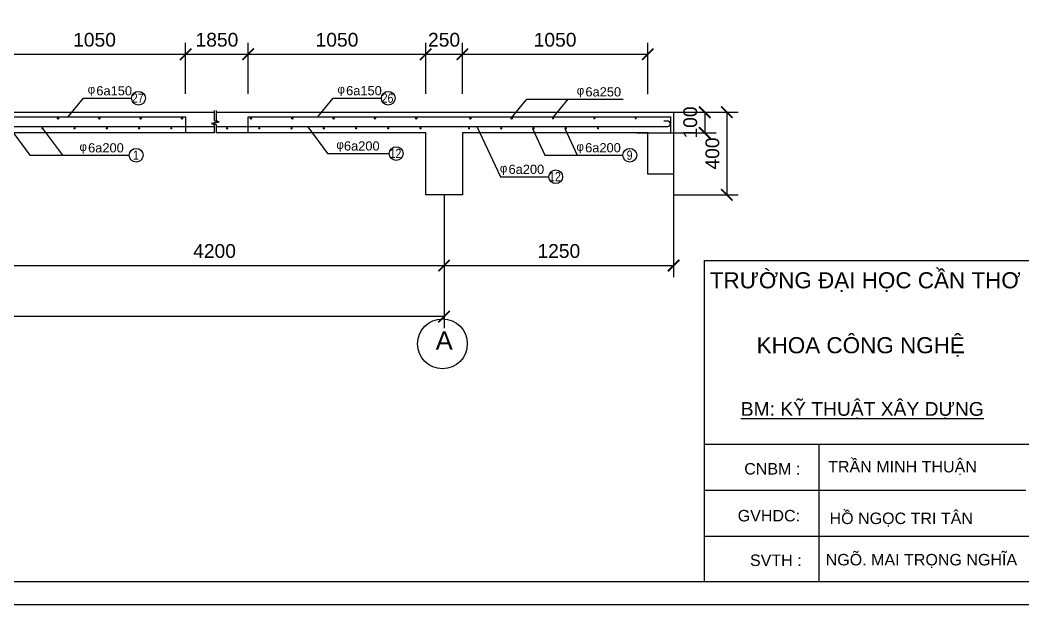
# Model space of a CAD drawing. Extents: x -103300 to -22645, y -943 to 55291.
# Drawn here: x -56054 to -34208, y -943 to 11791 of the extents above; entities that cross this region are included whole.
import ezdxf

# ---------------------------------------------------------------- set-up
doc = ezdxf.new("R2010")
doc.units = 0
doc.header["$LTSCALE"] = 40
doc.layers.get('0').update_dxf_attribs({"linetype": 'CONTINUOUS'})
doc.layers.get('DEFPOINTS').update_dxf_attribs({"linetype": 'CONTINUOUS'})
for name, color, linetype in [('BAO', 3, 'CONTINUOUS'), ('KTHUOT', 6, 'CONTINUOUS'), ('MANH', 2, 'CONTINUOUS'), ('TEXT', 7, 'CONTINUOUS'), ('THEP', 1, 'CONTINUOUS')]:
    doc.layers.add(name, color=color, linetype=linetype)
doc.styles.add('DIM-NEW', font='VHELVCN.TTF')
doc.styles.add('VNI-HELVE', font='VHELVEN.TTF')
doc.styles.add('VNI-TIMES', font='VTIMESN.TTF')
doc.dimstyles.new('D1', dxfattribs={"dimscale": 0, "dimtxt": 300, "dimasz": 250, "dimexe": 250, "dimexo": 0, "dimgap": 160, "dimtad": 1, "dimdec": 0, "dimdsep": 46, "dimtxsty": 'VNI-HELVE', "dimblk1": 'ARCHTICK', "dimblk2": 'ARCHTICK', "dimsah": 1, "dimcen": 2.5, "dimclrd": 6, "dimclre": 6, "dimclrt": 6, "dimadec": 0, "dimazin": 0, "dimtfac": 1, "dimtdec": 0, "dimtmove": 0, "dimatfit": 3, "dimldrblk": 'ARCHTICK', "dimfxl": 0, "dimtolj": 1, "dimtzin": 0, "dimarcsym": 0})

# ---------------------------------------------------------------- blocks, each defined once
blk = doc.blocks.new('_ARCHTICK')
at = {"color": 0, "linetype": 'ByBlock', "const_width": 0.15}
blk.add_lwpolyline([(-0.5, -0.5), (0.5, 0.5)], dxfattribs=at)
blk = doc.blocks.new('*D522')
at = {"layer": 'DEFPOINTS', "color": 0, "linetype": 'Continuous'}
for p in [(-96818, 7986), (-46818, 7986), (-96818, 5334)]:
    blk.add_point(p, dxfattribs=at)
at = {"layer": 'KTHUOT', "color": 6, "linetype": 'Continuous', "lineweight": -2}
for p, q in [((-96818, 7986), (-96818, 5084)), ((-46818, 7986), (-46818, 5084)), ((-46818, 5334), (-96818, 5334))]:
    blk.add_line(p, q, dxfattribs=at)
at = {"layer": 'KTHUOT', "color": 6, "linetype": 'Continuous', "lineweight": -2, "xscale": 250, "yscale": 250, "zscale": 250, "rotation": 180}
blk.add_blockref('_ARCHTICK', (-96818, 5334), dxfattribs=at)
at = {"layer": 'KTHUOT', "color": 6, "linetype": 'Continuous', "lineweight": -2, "xscale": 250, "yscale": 250, "zscale": 250}
blk.add_blockref('_ARCHTICK', (-46818, 5334), dxfattribs=at)
at = {"layer": 'KTHUOT', "color": 6, "linetype": 'Continuous', "insert": (-71818, 5648), "char_height": 300, "attachment_point": 5, "style": 'VNI-HELVE'}
blk.add_mtext('\\A1;20800', dxfattribs=at)
blk = doc.blocks.new('*D520')
at = {"layer": 'DEFPOINTS', "color": 0}
for p in [(-56818, 7986), (-46818, 7986), (-46818, 6446)]:
    blk.add_point(p, dxfattribs=at)
at = {"layer": 'KTHUOT', "color": 6, "lineweight": -2}
for p, q in [((-56818, 7986), (-56818, 6196)), ((-46818, 7986), (-46818, 6196)), ((-56818, 6446), (-46818, 6446))]:
    blk.add_line(p, q, dxfattribs=at)
at = {"layer": 'KTHUOT', "color": 6, "lineweight": -2, "xscale": 250, "yscale": 250, "zscale": 250, "rotation": 180}
blk.add_blockref('_ARCHTICK', (-56818, 6446), dxfattribs=at)
at = {"layer": 'KTHUOT', "color": 6, "lineweight": -2, "xscale": 250, "yscale": 250, "zscale": 250}
blk.add_blockref('_ARCHTICK', (-46818, 6446), dxfattribs=at)
at = {"layer": 'KTHUOT', "color": 6, "insert": (-51818, 6761), "char_height": 300, "attachment_point": 5, "style": 'VNI-HELVE'}
blk.add_mtext('\\A1;4200', dxfattribs=at)
blk = doc.blocks.new('*D521')
at = {"layer": 'DEFPOINTS', "color": 0}
for p in [(-41818, 8556), (-46818, 7986), (-41818, 6446)]:
    blk.add_point(p, dxfattribs=at)
at = {"layer": 'KTHUOT', "color": 6, "lineweight": -2}
for p, q in [((-41818, 8556), (-41818, 6196)), ((-46818, 7986), (-46818, 6196)), ((-46818, 6446), (-41818, 6446))]:
    blk.add_line(p, q, dxfattribs=at)
at = {"layer": 'KTHUOT', "color": 6, "lineweight": -2, "xscale": 250, "yscale": 250, "zscale": 250, "rotation": 180}
blk.add_blockref('_ARCHTICK', (-46818, 6446), dxfattribs=at)
at = {"layer": 'KTHUOT', "color": 6, "lineweight": -2, "xscale": 250, "yscale": 250, "zscale": 250}
blk.add_blockref('_ARCHTICK', (-41818, 6446), dxfattribs=at)
at = {"layer": 'KTHUOT', "color": 6, "insert": (-44318, 6761), "char_height": 300, "attachment_point": 5, "style": 'VNI-HELVE'}
blk.add_mtext('\\A1;1250', dxfattribs=at)
blk = doc.blocks.new('*D524')
at = {"layer": 'DEFPOINTS', "color": 0, "linetype": 'Continuous'}
for p in [(-41818, 9786), (-41818, 7986), (-40658, 7986)]:
    blk.add_point(p, dxfattribs=at)
at = {"layer": 'KTHUOT', "color": 6, "linetype": 'Continuous', "lineweight": -2}
for p, q in [((-41818, 9786), (-40408, 9786)), ((-40658, 9786), (-40658, 7986)), ((-41818, 7986), (-40408, 7986))]:
    blk.add_line(p, q, dxfattribs=at)
at = {"layer": 'KTHUOT', "color": 6, "linetype": 'Continuous', "lineweight": -2, "xscale": 250, "yscale": 250, "zscale": 250}
for p, rotation in [((-40658, 9786), 90), ((-40658, 7986), 270)]:
    blk.add_blockref('_ARCHTICK', p, dxfattribs=dict(at, rotation=rotation))
at = {"layer": 'KTHUOT', "color": 6, "linetype": 'Continuous', "insert": (-40972, 8886), "char_height": 300, "attachment_point": 5, "rotation": 90, "style": 'VNI-HELVE'}
blk.add_mtext('\\A1;400', dxfattribs=at)
blk = doc.blocks.new('*D523')
at = {"layer": 'DEFPOINTS', "color": 0, "linetype": 'Continuous'}
for p in [(-41818, 9786), (-42618, 9336), (-41140, 9336)]:
    blk.add_point(p, dxfattribs=at)
at = {"layer": 'KTHUOT', "color": 6, "linetype": 'Continuous', "lineweight": -2}
for p, q in [((-41818, 9786), (-40890, 9786)), ((-41140, 9786), (-41140, 9336)), ((-42618, 9336), (-40890, 9336))]:
    blk.add_line(p, q, dxfattribs=at)
at = {"layer": 'KTHUOT', "color": 6, "linetype": 'Continuous', "lineweight": -2, "xscale": 250, "yscale": 250, "zscale": 250}
for p, rotation in [((-41140, 9786), 90), ((-41140, 9336), 270)]:
    blk.add_blockref('_ARCHTICK', p, dxfattribs=dict(at, rotation=rotation))
at = {"layer": 'KTHUOT', "color": 6, "linetype": 'Continuous', "insert": (-41454, 9561), "char_height": 300, "attachment_point": 5, "rotation": 90, "style": 'VNI-HELVE'}
blk.add_mtext('\\A1;100', dxfattribs=at)
blk = doc.blocks.new('*D584')
at = {"layer": 'DEFPOINTS', "color": 0, "linetype": 'Continuous'}
for p in [(-52447, 11047), (-56418, 10188), (-52447, 10188)]:
    blk.add_point(p, dxfattribs=at)
at = {"layer": 'KTHUOT', "color": 6, "linetype": 'Continuous', "lineweight": -2}
for p, q in [((-56418, 10188), (-56418, 11297)), ((-52447, 10188), (-52447, 11297)), ((-56418, 11047), (-52447, 11047))]:
    blk.add_line(p, q, dxfattribs=at)
at = {"layer": 'KTHUOT', "color": 6, "linetype": 'Continuous', "lineweight": -2, "xscale": 250, "yscale": 250, "zscale": 250, "rotation": 180}
blk.add_blockref('_ARCHTICK', (-56418, 11047), dxfattribs=at)
at = {"layer": 'KTHUOT', "color": 6, "linetype": 'Continuous', "lineweight": -2, "xscale": 250, "yscale": 250, "zscale": 250}
blk.add_blockref('_ARCHTICK', (-52447, 11047), dxfattribs=at)
at = {"layer": 'KTHUOT', "color": 6, "linetype": 'Continuous', "insert": (-54432, 11361), "char_height": 300, "attachment_point": 5, "style": 'VNI-HELVE'}
blk.add_mtext('\\A1;1050', dxfattribs=at)
blk = doc.blocks.new('*D585')
at = {"layer": 'DEFPOINTS', "color": 0, "linetype": 'Continuous'}
for p in [(-51085, 11047), (-52447, 10188), (-51085, 10188)]:
    blk.add_point(p, dxfattribs=at)
at = {"layer": 'KTHUOT', "color": 6, "linetype": 'Continuous', "lineweight": -2}
for p, q in [((-52447, 10188), (-52447, 11297)), ((-51085, 10188), (-51085, 11297)), ((-52447, 11047), (-51085, 11047))]:
    blk.add_line(p, q, dxfattribs=at)
at = {"layer": 'KTHUOT', "color": 6, "linetype": 'Continuous', "lineweight": -2, "xscale": 250, "yscale": 250, "zscale": 250, "rotation": 180}
blk.add_blockref('_ARCHTICK', (-52447, 11047), dxfattribs=at)
at = {"layer": 'KTHUOT', "color": 6, "linetype": 'Continuous', "lineweight": -2, "xscale": 250, "yscale": 250, "zscale": 250}
blk.add_blockref('_ARCHTICK', (-51085, 11047), dxfattribs=at)
at = {"layer": 'KTHUOT', "color": 6, "linetype": 'Continuous', "insert": (-51766, 11361), "char_height": 300, "attachment_point": 5, "style": 'VNI-HELVE'}
blk.add_mtext('\\A1;1850', dxfattribs=at)
blk = doc.blocks.new('*D586')
at = {"layer": 'DEFPOINTS', "color": 0}
for p in [(-47218, 11047), (-51085, 10188), (-47218, 10188)]:
    blk.add_point(p, dxfattribs=at)
at = {"layer": 'KTHUOT', "color": 6, "lineweight": -2}
for p, q in [((-51085, 10188), (-51085, 11297)), ((-47218, 10188), (-47218, 11297)), ((-51085, 11047), (-47218, 11047))]:
    blk.add_line(p, q, dxfattribs=at)
at = {"layer": 'KTHUOT', "color": 6, "lineweight": -2, "xscale": 250, "yscale": 250, "zscale": 250, "rotation": 180}
blk.add_blockref('_ARCHTICK', (-51085, 11047), dxfattribs=at)
at = {"layer": 'KTHUOT', "color": 6, "lineweight": -2, "xscale": 250, "yscale": 250, "zscale": 250}
blk.add_blockref('_ARCHTICK', (-47218, 11047), dxfattribs=at)
at = {"layer": 'KTHUOT', "color": 6, "insert": (-49151, 11361), "char_height": 300, "attachment_point": 5, "style": 'VNI-HELVE'}
blk.add_mtext('\\A1;1050', dxfattribs=at)
blk = doc.blocks.new('*D587')
at = {"layer": 'DEFPOINTS', "color": 0}
for p in [(-46418, 11047), (-47218, 10188), (-46418, 10188)]:
    blk.add_point(p, dxfattribs=at)
at = {"layer": 'KTHUOT', "color": 6, "lineweight": -2}
for p, q in [((-47218, 10188), (-47218, 11297)), ((-46418, 10188), (-46418, 11297)), ((-47218, 11047), (-46418, 11047))]:
    blk.add_line(p, q, dxfattribs=at)
at = {"layer": 'KTHUOT', "color": 6, "lineweight": -2, "xscale": 250, "yscale": 250, "zscale": 250, "rotation": 180}
blk.add_blockref('_ARCHTICK', (-47218, 11047), dxfattribs=at)
at = {"layer": 'KTHUOT', "color": 6, "lineweight": -2, "xscale": 250, "yscale": 250, "zscale": 250}
blk.add_blockref('_ARCHTICK', (-46418, 11047), dxfattribs=at)
at = {"layer": 'KTHUOT', "color": 6, "insert": (-46818, 11361), "char_height": 300, "attachment_point": 5, "style": 'VNI-HELVE'}
blk.add_mtext('\\A1;250', dxfattribs=at)
blk = doc.blocks.new('*D588')
at = {"layer": 'DEFPOINTS', "color": 0, "linetype": 'Continuous'}
for p in [(-42381, 11047), (-46418, 10188), (-42381, 10181)]:
    blk.add_point(p, dxfattribs=at)
at = {"layer": 'KTHUOT', "color": 6, "linetype": 'Continuous', "lineweight": -2}
for p, q in [((-46418, 10188), (-46418, 11297)), ((-42381, 10181), (-42381, 11297)), ((-46418, 11047), (-42381, 11047))]:
    blk.add_line(p, q, dxfattribs=at)
at = {"layer": 'KTHUOT', "color": 6, "linetype": 'Continuous', "lineweight": -2, "xscale": 250, "yscale": 250, "zscale": 250, "rotation": 180}
blk.add_blockref('_ARCHTICK', (-46418, 11047), dxfattribs=at)
at = {"layer": 'KTHUOT', "color": 6, "linetype": 'Continuous', "lineweight": -2, "xscale": 250, "yscale": 250, "zscale": 250}
blk.add_blockref('_ARCHTICK', (-42381, 11047), dxfattribs=at)
at = {"layer": 'KTHUOT', "color": 6, "linetype": 'Continuous', "insert": (-44400, 11361), "char_height": 300, "attachment_point": 5, "style": 'VNI-HELVE'}
blk.add_mtext('\\A1;1050', dxfattribs=at)

msp = doc.modelspace()

# ---------------------------------------------------------------- linework, layer by layer
at = {"layer": 'BAO', "linetype": 'Continuous'}
for p, q in [((-61938.3, 9786.5), (-51828.3, 9786.5)), ((-51781.8, 9786.5), (-41817.9, 9786.5)), ((-41817.9, 9786.5), (-41817.9, 8436.4)), ((-56417.9, 9343.8), (-51825.5, 9343.8)), ((-51779, 9343.8), (-47217.9, 9343.8)), ((-47217.9, 7986.4), (-47217.9, 9343.8)), ((-46417.9, 9343.8), (-42381.2, 9343.8)), ((-46417.9, 9343.8), (-46417.9, 7986.4)), ((-42381.2, 8436.4), (-42381.2, 9343.8)), ((-41817.9, 8436.4), (-42381.2, 8436.4)), ((-46417.9, 7986.4), (-47217.9, 7986.4))]:
    msp.add_line(p, q, dxfattribs=at)
at = {"layer": 'BAO'}
for p, q in [((-41145, 2556.6), (-23145, 2556.6)), ((-38645, -443.4), (-38645, 2556.6)), ((-41145, 1556.6), (-34145, 1556.6)), ((-41145, 556.6), (-23145, 556.6))]:
    msp.add_line(p, q, dxfattribs=at)
at = {"layer": 'BAO', "color": 3, "linetype": 'Continuous'}
for points in [[(-22645, -943.4), (-103300.5, -943.4), (-103300.5, 55290.9), (-22645, 55290.9)], [(-23145, -443.4), (-102800.5, -443.4), (-102800.5, 54790.9), (-23145, 54790.9)]]:
    msp.add_lwpolyline(points, close=True, dxfattribs=at)
at = {"layer": 'BAO', "linetype": 'Continuous'}
for points in [[(-51828.3, 9823.5), (-51828.3, 9615.4), (-51760.4, 9570.3), (-51887.5, 9536.2), (-51825.5, 9520.8), (-51825.5, 9334.9)], [(-51781.8, 9823.5), (-51781.8, 9615.4), (-51713.9, 9570.3), (-51841, 9536.2), (-51779, 9520.8), (-51779, 9334.9)]]:
    msp.add_lwpolyline(points, dxfattribs=at)
at = {"layer": 'BAO'}
msp.add_lwpolyline([(-23145, -443.4), (-41145, -443.4), (-41145, 6556.6), (-23145, 6556.6)], close=True, dxfattribs=at)
at = {"layer": 'BAO', "color": 3, "linetype": 'Continuous'}
msp.add_circle((-46852.8, 4741.6), 541.1, dxfattribs=at)
at = {"layer": 'KTHUOT', "color": 6, "linetype": 'Continuous'}
for centre in [(-53474.3, 10089.4), (-48033.5, 10089.4), (-53525.1, 8848.2), (-47860.4, 8884.3), (-42772.1, 8848.2), (-44385.8, 8380.9)]:
    msp.add_circle(centre, 150, dxfattribs=at)
at = {"layer": 'MANH', "color": 2, "linetype": 'Continuous'}
for p, q in [((-55009.7, 9685), (-54674.7, 10089.4)), ((-54674.7, 10089.4), (-53624.3, 10089.4)), ((-49568.9, 9687.3), (-49233.9, 10091.7)), ((-49233.9, 10091.7), (-48183.5, 10091.7)), ((-45352.5, 9661.9), (-45017.5, 10066.3)), ((-45017.5, 10066.3), (-42916.7, 10066.3)), ((-44451.9, 9661.9), (-44116.9, 10066.3)), ((-56268.9, 9427.2), (-55838.1, 8848.2)), ((-55563.5, 9427.2), (-55132.7, 8848.2)), ((-49788.8, 9463.4), (-49358, 8884.3)), ((-46104.2, 9474.5), (-45586.2, 8380.9)), ((-44893.4, 9429.5), (-44623.6, 8850.4)), ((-44188, 9429.5), (-43918.3, 8850.4)), ((-55838.1, 8848.2), (-53675.1, 8848.2)), ((-49358, 8884.3), (-48010.4, 8884.3)), ((-44623.6, 8850.4), (-42922.1, 8850.4)), ((-45586.2, 8380.9), (-44535.8, 8380.9))]:
    msp.add_line(p, q, dxfattribs=at)
at = {"layer": 'THEP'}
msp.add_line((-41877.8, 9347.8), (-41877.8, 9687.3), dxfattribs=at)
for points in [[(-61237.5, 9343.8), (-61237.5, 9685), (-52446.8, 9685), (-52446.8, 9343.8)], [(-51085, 9343.8), (-51085, 9687.3), (-41877.8, 9687.3)], [(-61935.4, 9474.5), (-51825.5, 9474.5)], [(-51779, 9474.5), (-46721.7, 9474.5)], [(-46721.7, 9474.5), (-41946.3, 9474.5)]]:
    msp.add_lwpolyline(points, dxfattribs=at)
at = {"layer": 'THEP', "color": 1, "linetype": 'Continuous', "const_width": 30}
for points in [[(-55239.8, 9655.2, 1), (-55209.8, 9655.2, 1)], [(-54339.8, 9655.2, 1), (-54309.8, 9655.2, 1)], [(-53439.8, 9655.2, 1), (-53409.8, 9655.2, 1)], [(-52539.8, 9655.2, 1), (-52509.8, 9655.2, 1)], [(-51040.1, 9655.2, 1), (-51010.1, 9655.2, 1)], [(-50140.1, 9655.2, 1), (-50110.1, 9655.2, 1)], [(-49240.1, 9655.2, 1), (-49210.1, 9655.2, 1)], [(-48340.1, 9655.2, 1), (-48310.1, 9655.2, 1)], [(-47440.1, 9655.2, 1), (-47410.1, 9655.2, 1)], [(-46258.8, 9655.2, 1), (-46228.8, 9655.2, 1)], [(-45358.8, 9655.2, 1), (-45328.8, 9655.2, 1)]]:
    msp.add_lwpolyline(points, format="xyb", close=True, dxfattribs=at)
at = {"layer": 'THEP', "const_width": 25}
for points in [[(-55237.3, 9655.2, 1), (-55212.3, 9655.2, 1)], [(-54337.3, 9655.2, 1), (-54312.3, 9655.2, 1)], [(-53437.3, 9655.2, 1), (-53412.3, 9655.2, 1)], [(-52537.3, 9655.2, 1), (-52512.3, 9655.2, 1)], [(-51037.6, 9655.2, 1), (-51012.6, 9655.2, 1)], [(-50137.6, 9655.2, 1), (-50112.6, 9655.2, 1)], [(-49237.6, 9655.2, 1), (-49212.6, 9655.2, 1)], [(-48337.6, 9655.2, 1), (-48312.6, 9655.2, 1)], [(-47437.6, 9655.2, 1), (-47412.6, 9655.2, 1)], [(-46256.3, 9655.2, 1), (-46231.3, 9655.2, 1)], [(-45356.3, 9655.2, 1), (-45331.3, 9655.2, 1)], [(-44456.3, 9655.2, 1), (-44431.3, 9655.2, 1)], [(-43556.3, 9655.2, 1), (-43531.3, 9655.2, 1)], [(-42656.3, 9655.2, 1), (-42631.3, 9655.2, 1)], [(-55580.7, 9433.5, 1), (-55555.7, 9433.5, 1)], [(-54878.3, 9433.5, 1), (-54853.3, 9433.5, 1)], [(-54175.9, 9433.5, 1), (-54150.9, 9433.5, 1)], [(-53473.4, 9433.8, 1), (-53448.4, 9433.8, 1)], [(-52771, 9434.1, 1), (-52746, 9434.1, 1)], [(-51557.6, 9433.5, 1), (-51532.6, 9433.5, 1)], [(-50855.2, 9433.5, 1), (-50830.2, 9433.5, 1)], [(-50152.7, 9433.5, 1), (-50127.7, 9433.5, 1)], [(-49450.3, 9433.5, 1), (-49425.3, 9433.5, 1)], [(-48747.9, 9433.8, 1), (-48722.9, 9433.8, 1)], [(-48045.5, 9434.1, 1), (-48020.5, 9434.1, 1)], [(-47343, 9434.3, 1), (-47318, 9434.3, 1)], [(-46287.5, 9433.5, 1), (-46262.5, 9433.5, 1)], [(-45585.1, 9433.5, 1), (-45560.1, 9433.5, 1)], [(-44882.7, 9433.8, 1), (-44857.7, 9433.8, 1)], [(-44180.3, 9434.1, 1), (-44155.3, 9434.1, 1)], [(-43477.8, 9434.3, 1), (-43452.8, 9434.3, 1)]]:
    msp.add_lwpolyline(points, format="xyb", close=True, dxfattribs=at)
at = {"layer": 'THEP', "color": 1, "linetype": 'Continuous'}
msp.add_lwpolyline([(-41946.3, 9474.5), (-41946.3, 9474.5, 1), (-41946.3, 9592.7), (-42033.2, 9592.7)], format="xyb", dxfattribs=at)

# ---------------------------------------------------------------- texts
at = {"layer": 'TEXT'}
for s, height, style, p in [('27', 200, 'DIM-NEW', (-53617.5, 9991.3)), ('26', 200, 'DIM-NEW', (-48176.6, 9991.3)), ('12', 200, 'DIM-NEW', (-48003.5, 8786.2)), ('1', 200, 'DIM-NEW', (-53593.4, 8750.1)), ('9', 200, 'DIM-NEW', (-42840.3, 8750.1)), ('12', 200, 'DIM-NEW', (-44528.9, 8282.8)), ('A', 400, 'VNI-HELVE', (-47000.8, 4613))]:
    msp.add_text(s, height=height, dxfattribs=dict(at, style=style)).set_placement(p)
at = {"layer": 'TEXT', "attachment_point": 1}
for s, insert, char_height, width, style in [('{\\fSymbol|b0|i0|c2|p16;f}', (-54582, 10377.9), 187.5, 1273.426, 'VNI-HELVE'), ('6a150', (-54392.3, 10351.9), 200, 798.079, 'VNI-HELVE'), ('{\\fSymbol|b0|i0|c2|p16;f}', (-49141.2, 10380.2), 187.5, 1273.426, 'VNI-HELVE'), ('6a150', (-48951.4, 10354.2), 200, 798.079, 'VNI-HELVE'), ('{\\fSymbol|b0|i0|c2|p16;f}', (-43928.2, 10354.8), 187.5, 1273.426, 'VNI-HELVE'), ('6a250', (-43738.5, 10328.8), 200, 798.079, 'VNI-HELVE'), ('{\\fSymbol|b0|i0|c2|p16;f}', (-54761.7, 9128.6), 187.5, 1273.426, 'VNI-HELVE'), ('6a200', (-54572, 9109.6), 200, 798.079, 'VNI-HELVE'), ('{\\fSymbol|b0|i0|c2|p16;f}', (-49163.1, 9172.8), 187.5, 1273.426, 'VNI-HELVE'), ('6a200', (-48998.8, 9150.9), 200, 798.079, 'VNI-HELVE'), ('{\\fSymbol|b0|i0|c2|p16;f}', (-43934.2, 9130.8), 187.5, 1273.426, 'VNI-HELVE'), ('6a200', (-43744.5, 9111.8), 200, 798.079, 'VNI-HELVE'), ('{\\fSymbol|b0|i0|c2|p16;f}', (-45602.1, 8661.3), 187.5, 1273.426, 'VNI-HELVE'), ('6a200', (-45413.2, 8642.2), 200, 798.079, 'VNI-HELVE'), ('{\\fVNI-Helve|b0|i0|c0|p2;\\LBM: KYÕ THUAÄT XAÂY DÖÏNG}', (-40354.9, 3474.5), 300, 5740, 'VNI-TIMES'), ('{\\fVNI-Helve|b0|i0|c0|p2;HOÀ NGOÏC TRI TAÂN}', (-38420.5, 1067.2), 250, 4322.578, 'VNI-TIMES'), ('\\pt3750;{\\fVNI-Helve|b0|i0|c0|p2;NGÕ. MAI TROÏNG NGHÓA}', (-38505.1, 167), 250, 5420.588, 'VNI-TIMES')]:
    msp.add_mtext(s, dxfattribs=dict(at, insert=insert, char_height=char_height, width=width, style=style))
at = {"layer": 'TEXT', "color": 7, "style": 'VNI-TIMES'}
for s, insert, char_height, width, attachment_point in [('{\\fVNI-Helve|b0|i0|c0|p2;TRÖÔØNG ÑAÏI HOÏC CAÀN THÔ\\H1.333x;}', (-37644.3, 6300.7), 350, 6964.75, 2), ('{\\fVNI-Helve|b0|i0|c0|p2;KHOA COÂNG NGHEÄ}', (-37741.2, 4886.2), 350, 6964.75, 2), ('{\\fVNI-Helve|b0|i0|c0|p2;TRAÀN MINH THUAÄN}', (-36831.4, 2039.7), 250, 4125.478, 5), ('\\fVNI-Helve|b0|i0|c0|p2;CNBM :', (-39667.7, 2019.3), 250, 2665.727, 5), (' \\fVNI-Helve|b0|i0|c0|p2;   GVHDC:', (-39934.4, 998.5), 250, 2665.727, 5), ('\\fVNI-Helve|b0|i0|c0|p2;SVTH :', (-39590.9, 27.4), 250, 2665.727, 5)]:
    msp.add_mtext(s, dxfattribs=dict(at, insert=insert, char_height=char_height, width=width, attachment_point=attachment_point))

# ---------------------------------------------------------------- dimensions: what is measured, and where the dimension line sits
at = {"layer": 'KTHUOT', "color": 6, "linetype": 'Continuous'}
for base, p1, p2, text, override, picture, middle in [((-52446.8, 11046.7), (-56417.9, 10188.2), (-52446.8, 10188.2), '1050', {"dimscale": 1, "dimtmove": 1}, '*D584', (-54432.3, 11360.8)), ((-51085, 11046.7), (-52446.8, 10188.2), (-51085, 10188.2), '1850', {"dimscale": 1, "dimtmove": 1}, '*D585', (-51765.9, 11360.8)), ((-42381.2, 11046.7), (-46417.9, 10188.2), (-42381.2, 10180.9), '1050', {"dimscale": 1, "dimtmove": 1}, '*D588', (-44399.6, 11360.8)), ((-96817.9, 5333.5), (-46817.9, 7986.4), (-96817.9, 7986.4), '20800', {"dimscale": 1}, '*D522', (-71817.9, 5647.7))]:
    dim = msp.add_linear_dim(base=base, p1=p1, p2=p2, text=text, dimstyle='D1', override=override, dxfattribs=at)
    dim.commit()
    dim.dimension.update_dxf_attribs({"geometry": picture, "text_midpoint": middle})
at = {"layer": 'KTHUOT'}
for base, p1, p2, text, picture, middle in [((-47217.9, 11046.7), (-51085, 10188.2), (-47217.9, 10188.2), '1050', '*D586', (-49151.5, 11360.8)), ((-41817.9, 6446.5), (-46817.9, 7986.4), (-41817.9, 8555.6), '1250', '*D521', (-44317.9, 6760.6)), ((-46817.9, 6446.5), (-56817.9, 7986.4), (-46817.9, 7986.4), '4200', '*D520', (-51817.9, 6760.6))]:
    dim = msp.add_linear_dim(base=base, p1=p1, p2=p2, text=text, dimstyle='D1', override={"dimscale": 1}, dxfattribs=at)
    dim.commit()
    dim.dimension.update_dxf_attribs({"geometry": picture, "text_midpoint": middle})
dim = msp.add_linear_dim(base=(-46417.9, 11046.7), p1=(-47217.9, 10188.2), p2=(-46417.9, 10188.2), text='250', dimstyle='D1', override={"dimscale": 1}, dxfattribs=at)
dim.commit()
dim.dimension.update_dxf_attribs({"geometry": '*D587', "text_midpoint": (-46817.9, 11046.7), "dimtype": 160})
at = {"layer": 'KTHUOT', "color": 6, "linetype": 'Continuous'}
dim = msp.add_linear_dim(base=(-41140.1, 9336.5), p1=(-41817.9, 9786.5), p2=(-42617.9, 9336.5), angle=90, dimstyle='D1', override={"dimscale": 1, "dimlfac": 0.2225}, dxfattribs=at)
dim.commit()
dim.dimension.update_dxf_attribs({"geometry": '*D523', "text_midpoint": (-41140.1, 9561.5), "dimtype": 160})
dim = msp.add_linear_dim(base=(-40658.1, 7986.4), p1=(-41817.9, 9786.5), p2=(-41817.9, 7986.4), angle=90, text='400', dimstyle='D1', override={"dimscale": 1, "dimlfac": 0.2225}, dxfattribs=at)
dim.commit()
dim.dimension.update_dxf_attribs({"geometry": '*D524', "text_midpoint": (-40972.3, 8886.5)})

doc.saveas('drawing.dxf')
